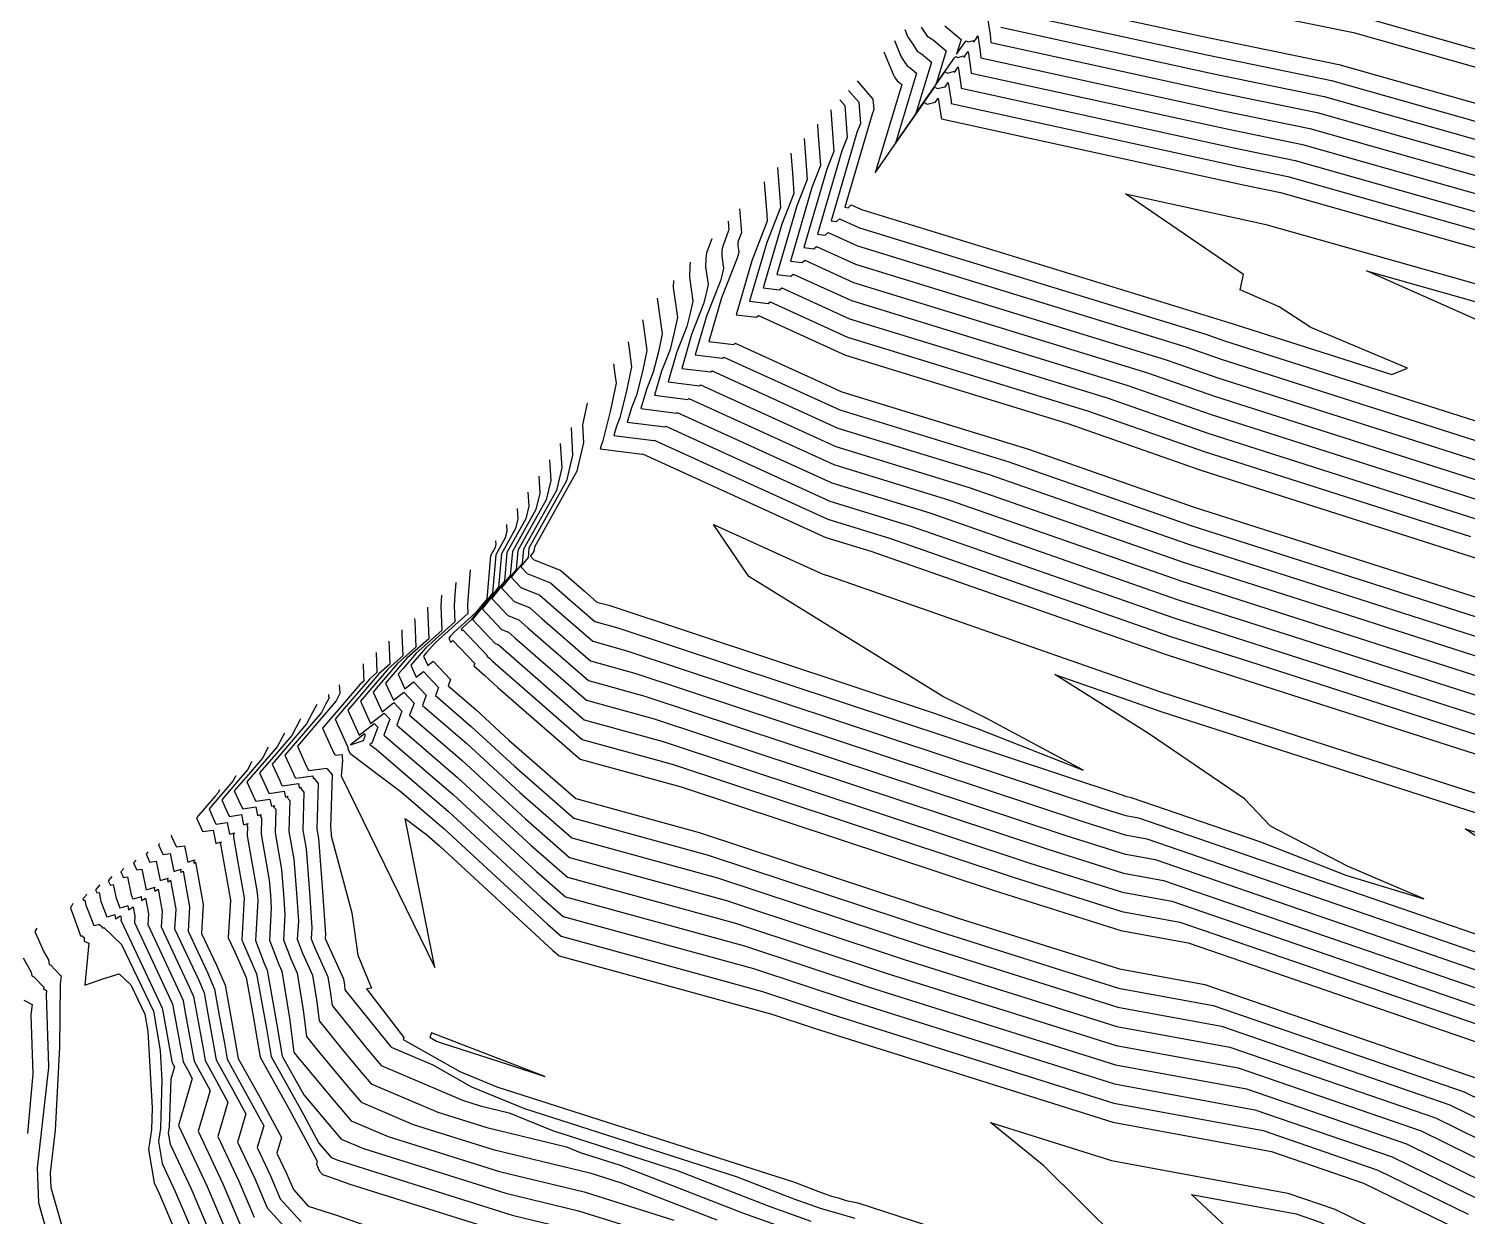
# Model space of a CAD drawing. Header units: millimetres. Extents: x 1157528 to 1158127, y 1280646 to 1281429.
# Drawn here: x 1157764.6 to 1157848.2, y 1281091.8 to 1281160.8 of the extents above; entities that cross this region are included whole.
import ezdxf

# ---------------------------------------------------------------- set-up
doc = ezdxf.new("R2010")
doc.units = ezdxf.units.MM
doc.layers.add('OCTUBRE', color=31, linetype='Continuous')

msp = doc.modelspace()

# ---------------------------------------------------------------- linework, layer by layer
at = {"layer": 'OCTUBRE', "flags": 128}
for points, elevation in [([(1157822.259, 1281162.649), (1157832.768, 1281160.351), (1157840.757, 1281158.71), (1157851.414, 1281155.696)], 345.5), ([(1157821.684, 1281161.763), (1157833.083, 1281159.27), (1157840.333, 1281157.781), (1157852.017, 1281154.476)], 346), ([(1157832.14, 1281162.512), (1157841.606, 1281160.568), (1157850.208, 1281158.135)], 344.5), ([(1157816.488, 1281160.885), (1157816.839, 1281160.363), (1157817.178, 1281160.143), (1157817.94, 1281159.509), (1157817.36, 1281157.592), (1157818.42, 1281159.109), (1157818.495, 1281159.188), (1157818.616, 1281159.121), (1157818.969, 1281159.211), (1157818.972, 1281159.127), (1157819.082, 1281159.286), (1157819.205, 1281159.473), (1157819.351, 1281158.523), (1157819.383, 1281158.218), (1157834.339, 1281154.946), (1157838.635, 1281154.064), (1157854.429, 1281149.597)], 348), ([(1157817.848, 1281160.954), (1157818.8, 1281160.161), (1157818.544, 1281159.314), (1157819.012, 1281159.984), (1157819.106, 1281160.084), (1157819.213, 1281160.024), (1157819.525, 1281160.104), (1157819.529, 1281160.002), (1157819.633, 1281160.15), (1157819.781, 1281160.378), (1157819.918, 1281159.489), (1157819.958, 1281159.104), (1157834.025, 1281156.027), (1157839.06, 1281154.993), (1157853.826, 1281150.817)], 347.5), ([(1157820.358, 1281161.282), (1157820.485, 1281160.455), (1157820.533, 1281159.991), (1157833.711, 1281157.108), (1157839.484, 1281155.922), (1157853.223, 1281152.036)], 347), ([(1157821.109, 1281160.877), (1157833.397, 1281158.189), (1157839.908, 1281156.851), (1157852.62, 1281153.256)], 346.5), ([(1157842.03, 1281161.497), (1157849.605, 1281159.355)], 344), ([(1157814.926, 1281160.099), (1157815.296, 1281159.206), (1157815.316, 1281159.156), (1157815.492, 1281158.894), (1157815.668, 1281158.632), (1157815.838, 1281158.522), (1157816.22, 1281158.204), (1157814.992, 1281154.146), (1157817.236, 1281157.358), (1157817.273, 1281157.397), (1157817.422, 1281157.314), (1157817.856, 1281157.425), (1157817.857, 1281157.379), (1157817.982, 1281157.557), (1157818.052, 1281157.665), (1157818.217, 1281156.591), (1157818.232, 1281156.445), (1157834.968, 1281152.785), (1157837.786, 1281152.206), (1157855.635, 1281147.157)], 349), ([(1157815.531, 1281160.756), (1157815.696, 1281160.357), (1157815.727, 1281160.282), (1157815.99, 1281159.89), (1157816.253, 1281159.497), (1157816.508, 1281159.333), (1157817.08, 1281158.856), (1157816.176, 1281155.869), (1157817.828, 1281158.233), (1157817.884, 1281158.293), (1157818.019, 1281158.217), (1157818.412, 1281158.318), (1157818.415, 1281158.253), (1157818.532, 1281158.421), (1157818.628, 1281158.569), (1157818.784, 1281157.557), (1157818.807, 1281157.332), (1157834.654, 1281153.865), (1157838.211, 1281153.135), (1157855.032, 1281148.377)], 348.5), ([(1157814.321, 1281159.443), (1157814.895, 1281158.055), (1157814.906, 1281158.03), (1157814.994, 1281157.898), (1157815.082, 1281157.767), (1157815.168, 1281157.712), (1157815.36, 1281157.552), (1157813.809, 1281152.423), (1157816.645, 1281156.482), (1157816.662, 1281156.501), (1157816.825, 1281156.41), (1157817.299, 1281156.532), (1157817.3, 1281156.504), (1157817.431, 1281156.693), (1157817.475, 1281156.76), (1157817.65, 1281155.626), (1157817.657, 1281155.559), (1157835.282, 1281151.704), (1157837.362, 1281151.277), (1157856.238, 1281145.937)], 349.5), ([(1157812.766, 1281157.755), (1157813.679, 1281156.705), (1157813.726, 1281156.09), (1157813.626, 1281155.836), (1157812.042, 1281150.414), (1157812.233, 1281150.391), (1157812.42, 1281150.558), (1157813.01, 1281150.289), (1157834.158, 1281143.787), (1157834.306, 1281143.735), (1157843.836, 1281140.694), (1157844.75, 1281141.058), (1157839.123, 1281143.43), (1157837.284, 1281144.623), (1157835.019, 1281145.626), (1157835.221, 1281146.505), (1157828.349, 1281151.196), (1157835.911, 1281149.542), (1157836.513, 1281149.418), (1157857.444, 1281143.498)], 350.5), ([(1157812.259, 1281157.205), (1157812.859, 1281156.515), (1157812.953, 1281155.279), (1157812.752, 1281154.769), (1157811.252, 1281149.634), (1157811.568, 1281149.595), (1157811.746, 1281149.753), (1157812.895, 1281149.23), (1157833.014, 1281143.045), (1157834.11, 1281142.661), (1157856.105, 1281135.642)], 351), ([(1157811.224, 1281156.081), (1157811.226, 1281156.05), (1157811.407, 1281153.656), (1157811.005, 1281152.634), (1157809.673, 1281148.074), (1157810.24, 1281148.004), (1157810.398, 1281148.145), (1157812.667, 1281147.112), (1157830.725, 1281141.56), (1157833.719, 1281140.514), (1157853.536, 1281134.189)], 352), ([(1157811.752, 1281156.655), (1157812.04, 1281156.325), (1157812.18, 1281154.467), (1157811.879, 1281153.701), (1157810.462, 1281148.854), (1157810.904, 1281148.8), (1157811.072, 1281148.949), (1157812.781, 1281148.171), (1157831.87, 1281142.303), (1157833.914, 1281141.588), (1157854.821, 1281134.915)], 351.5), ([(1157810.453, 1281155.244), (1157810.483, 1281154.84), (1157810.634, 1281152.845), (1157810.131, 1281151.566), (1157808.883, 1281147.294), (1157809.576, 1281147.208), (1157809.725, 1281147.341), (1157812.552, 1281146.053), (1157829.581, 1281140.818), (1157833.523, 1281139.44), (1157852.252, 1281133.462)], 352.5), ([(1157809.682, 1281154.407), (1157809.74, 1281153.63), (1157809.861, 1281152.034), (1157809.258, 1281150.499), (1157808.093, 1281146.514), (1157808.911, 1281146.413), (1157809.051, 1281146.537), (1157812.438, 1281144.994), (1157828.436, 1281140.076), (1157833.327, 1281138.366), (1157850.967, 1281132.736)], 353), ([(1157808.911, 1281153.57), (1157808.998, 1281152.419), (1157809.088, 1281151.223), (1157808.384, 1281149.432), (1157807.304, 1281145.734), (1157808.247, 1281145.617), (1157808.377, 1281145.733), (1157812.324, 1281143.935), (1157827.292, 1281139.333), (1157833.131, 1281137.292), (1157849.682, 1281132.009)], 353.5), ([(1157808.14, 1281152.734), (1157808.255, 1281151.209), (1157808.315, 1281150.411), (1157807.51, 1281148.364), (1157806.514, 1281144.954), (1157807.583, 1281144.822), (1157807.703, 1281144.929), (1157812.209, 1281142.876), (1157826.147, 1281138.591), (1157832.935, 1281136.218), (1157848.398, 1281131.283)], 354), ([(1157807.369, 1281151.897), (1157807.512, 1281149.999), (1157807.542, 1281149.6), (1157806.637, 1281147.297), (1157805.724, 1281144.174), (1157806.919, 1281144.026), (1157807.029, 1281144.125), (1157812.095, 1281141.817), (1157825.003, 1281137.849), (1157832.739, 1281135.144), (1157847.113, 1281130.556), (1157857.405, 1281127.247)], 354.5), ([(1157805.93, 1281150.335), (1157806.035, 1281148.934), (1157806.02, 1281148.9), (1157805.851, 1281148.447), (1157805.836, 1281148.343), (1157805.832, 1281148.181), (1157805.88, 1281147.833), (1157805.843, 1281147.659), (1157805.794, 1281147.462), (1157804.889, 1281145.162), (1157804.145, 1281142.614), (1157805.59, 1281142.435), (1157805.682, 1281142.517), (1157811.867, 1281139.699), (1157822.714, 1281136.364), (1157832.347, 1281132.996), (1157844.544, 1281129.103), (1157857.481, 1281124.944)], 355.5), ([(1157805.261, 1281149.61), (1157805.301, 1281149.08), (1157805.27, 1281149.011), (1157804.933, 1281148.106), (1157804.903, 1281147.897), (1157804.894, 1281147.572), (1157804.99, 1281146.877), (1157804.917, 1281146.529), (1157804.818, 1281146.135), (1157804.016, 1281144.094), (1157803.355, 1281141.834), (1157804.926, 1281141.64), (1157805.008, 1281141.713), (1157811.752, 1281138.64), (1157821.57, 1281135.622), (1157832.151, 1281131.922), (1157843.259, 1281128.377), (1157857.519, 1281123.792)], 356), ([(1157804.322, 1281148.59), (1157804.015, 1281147.764), (1157803.97, 1281147.451), (1157803.956, 1281146.964), (1157804.101, 1281145.922), (1157803.991, 1281145.4), (1157803.842, 1281144.808), (1157803.142, 1281143.027), (1157802.566, 1281141.054), (1157804.262, 1281140.844), (1157804.334, 1281140.909), (1157811.638, 1281137.581), (1157820.425, 1281134.88), (1157831.955, 1281130.848), (1157841.975, 1281127.65), (1157857.556, 1281122.64)], 356.5), ([(1157803.069, 1281147.23), (1157803.037, 1281147.005), (1157803.018, 1281146.356), (1157803.211, 1281144.966), (1157803.064, 1281144.27), (1157802.867, 1281143.481), (1157802.268, 1281141.959), (1157801.776, 1281140.274), (1157803.597, 1281140.049), (1157803.66, 1281140.105), (1157811.524, 1281136.522), (1157819.281, 1281134.137), (1157831.759, 1281129.774), (1157840.69, 1281126.923), (1157857.594, 1281121.488)], 357), ([(1157851.564, 1281142.64), (1157842.365, 1281146.714), (1157858.047, 1281142.278)], 351), ([(1157802.093, 1281146.17), (1157802.081, 1281145.748), (1157802.322, 1281144.01), (1157802.138, 1281143.14), (1157801.891, 1281142.154), (1157801.395, 1281140.892), (1157800.986, 1281139.494), (1157802.933, 1281139.253), (1157802.986, 1281139.301), (1157811.409, 1281135.463), (1157818.136, 1281133.395), (1157831.563, 1281128.7), (1157839.405, 1281126.197), (1157857.632, 1281120.337)], 357.5), ([(1157801.143, 1281145.139), (1157801.432, 1281143.054), (1157801.212, 1281142.01), (1157800.915, 1281140.827), (1157800.521, 1281139.824), (1157800.197, 1281138.714), (1157802.269, 1281138.458), (1157802.313, 1281138.497), (1157811.295, 1281134.404), (1157816.992, 1281132.653), (1157831.367, 1281127.626), (1157838.121, 1281125.47), (1157857.67, 1281119.185)], 358), ([(1157800.297, 1281143.869), (1157800.326, 1281143.662), (1157800.543, 1281142.099), (1157800.286, 1281140.88), (1157799.939, 1281139.5), (1157799.647, 1281138.757), (1157799.407, 1281137.934), (1157801.605, 1281137.662), (1157801.639, 1281137.692), (1157811.181, 1281133.345), (1157815.847, 1281131.911), (1157831.171, 1281126.552), (1157836.836, 1281124.744), (1157857.708, 1281118.033)], 358.5), ([(1157799.451, 1281142.598), (1157799.509, 1281142.185), (1157799.653, 1281141.143), (1157799.359, 1281139.75), (1157798.964, 1281138.173), (1157798.774, 1281137.69), (1157798.617, 1281137.154), (1157800.94, 1281136.867), (1157800.965, 1281136.888), (1157811.066, 1281132.286), (1157814.703, 1281131.168), (1157830.975, 1281125.478), (1157835.552, 1281124.017), (1157857.746, 1281116.881)], 359), ([(1157798.606, 1281141.327), (1157798.691, 1281140.708), (1157798.764, 1281140.187), (1157798.433, 1281138.621), (1157797.988, 1281136.846), (1157797.9, 1281136.622), (1157797.828, 1281136.374), (1157800.276, 1281136.071), (1157800.291, 1281136.084), (1157810.952, 1281131.227), (1157813.558, 1281130.426), (1157830.779, 1281124.404), (1157834.267, 1281123.291), (1157857.784, 1281115.729)], 359.5), ([(1157797.078, 1281139.032), (1157796.81, 1281137.764), (1157796.869, 1281136.751), (1157796.472, 1281135.073), (1157794.006, 1281130.667), (1157793.983, 1281130.404), (1157793.78, 1281130.151), (1157793.773, 1281130.143), (1157793.954, 1281129.951), (1157795.551, 1281129.314), (1157796.902, 1281128.121), (1157797.639, 1281127.477), (1157798.331, 1281127.287), (1157817.289, 1281121.006), (1157819.79, 1281120.103), (1157825.9, 1281117.702), (1157820.255, 1281120.718), (1157817.738, 1281121.985), (1157806.463, 1281128.96), (1157804.422, 1281131.98), (1157810.724, 1281129.109), (1157811.27, 1281128.941), (1157830.387, 1281122.256), (1157831.698, 1281121.838), (1157857.86, 1281113.426)], 360.5), ([(1157796.138, 1281137.62), (1157796.231, 1281136.012), (1157795.878, 1281134.519), (1157793.686, 1281130.603), (1157793.64, 1281130.059), (1157793.22, 1281129.536), (1157793.213, 1281129.529), (1157793.583, 1281129.138), (1157794.942, 1281128.596), (1157796.091, 1281127.581), (1157797.517, 1281126.335), (1157798.857, 1281125.968), (1157828.03, 1281116.301), (1157828.42, 1281116.179), (1157828.626, 1281116.141), (1157836.198, 1281113.537), (1157841.164, 1281111.606), (1157845.694, 1281110.235), (1157841.259, 1281112.13), (1157836.772, 1281114.445), (1157835.266, 1281116.033), (1157829.701, 1281119.838), (1157824.253, 1281123.259), (1157830.191, 1281121.182), (1157830.413, 1281121.111), (1157857.898, 1281112.274)], 361), ([(1157795.512, 1281136.679), (1157795.594, 1281135.272), (1157795.284, 1281133.966), (1157793.366, 1281130.539), (1157793.297, 1281129.714), (1157792.659, 1281128.921), (1157792.654, 1281128.915), (1157793.212, 1281128.325), (1157794.332, 1281127.878), (1157795.279, 1281127.042), (1157797.395, 1281125.192), (1157799.382, 1281124.648), (1157826.985, 1281115.502), (1157828.373, 1281115.065), (1157829.109, 1281114.93), (1157855.556, 1281105.835)], 361.5), ([(1157794.886, 1281135.738), (1157794.956, 1281134.532), (1157794.691, 1281133.413), (1157793.047, 1281130.476), (1157792.953, 1281129.369), (1157792.098, 1281128.306), (1157792.094, 1281128.301), (1157792.841, 1281127.512), (1157793.723, 1281127.16), (1157794.468, 1281126.502), (1157797.273, 1281124.05), (1157799.908, 1281123.328), (1157825.94, 1281114.703), (1157828.327, 1281113.951), (1157829.591, 1281113.718), (1157854.72, 1281105.078)], 362), ([(1157794.26, 1281134.798), (1157794.318, 1281133.793), (1157794.097, 1281132.86), (1157792.727, 1281130.412), (1157792.61, 1281129.024), (1157791.537, 1281127.691), (1157791.534, 1281127.688), (1157792.47, 1281126.699), (1157793.113, 1281126.442), (1157793.656, 1281125.963), (1157797.152, 1281122.907), (1157800.434, 1281122.008), (1157824.896, 1281113.903), (1157828.28, 1281112.837), (1157830.074, 1281112.507), (1157853.885, 1281104.32)], 362.5), ([(1157793.634, 1281133.857), (1157793.68, 1281133.053), (1157793.504, 1281132.307), (1157792.408, 1281130.349), (1157792.267, 1281128.68), (1157790.977, 1281127.076), (1157790.975, 1281127.074), (1157792.1, 1281125.886), (1157792.503, 1281125.725), (1157792.845, 1281125.423), (1157797.03, 1281121.765), (1157800.96, 1281120.688), (1157823.851, 1281113.104), (1157828.233, 1281111.723), (1157830.557, 1281111.296), (1157853.049, 1281103.562)], 363), ([(1157793.008, 1281132.916), (1157793.043, 1281132.313), (1157792.91, 1281131.754), (1157792.088, 1281130.285), (1157791.923, 1281128.335), (1157790.416, 1281126.461), (1157790.415, 1281126.46), (1157791.729, 1281125.073), (1157791.894, 1281125.007), (1157792.034, 1281124.883), (1157796.908, 1281120.623), (1157801.486, 1281119.369), (1157822.806, 1281112.305), (1157828.187, 1281110.609), (1157831.039, 1281110.085), (1157852.213, 1281102.804)], 363.5), ([(1157792.382, 1281131.976), (1157792.405, 1281131.574), (1157792.317, 1281131.201), (1157791.769, 1281130.222), (1157791.58, 1281127.99), (1157790.316, 1281126.418), (1157789.864, 1281126.015), (1157789.789, 1281125.928), (1157789.762, 1281125.896), (1157789.799, 1281125.813), (1157789.849, 1281125.852), (1157791.255, 1281124.368), (1157791.242, 1281124.333), (1157791.391, 1281124.205), (1157791.57, 1281124.039), (1157796.786, 1281119.48), (1157802.012, 1281118.049), (1157821.761, 1281111.505), (1157828.14, 1281109.495), (1157831.522, 1281108.874), (1157851.377, 1281102.046)], 364), ([(1157791.756, 1281131.035), (1157791.767, 1281130.834), (1157791.723, 1281130.647), (1157791.449, 1281130.158), (1157791.237, 1281127.645), (1157790.604, 1281126.859), (1157789.321, 1281125.714), (1157789.107, 1281125.464), (1157789.029, 1281125.374), (1157789.136, 1281125.138), (1157789.277, 1281125.248), (1157790.549, 1281123.905), (1157790.495, 1281123.76), (1157791.128, 1281123.215), (1157791.889, 1281122.512), (1157796.664, 1281118.338), (1157802.538, 1281116.729), (1157820.716, 1281110.706), (1157828.093, 1281108.381), (1157832.004, 1281107.663), (1157850.541, 1281101.289)], 364.5), ([(1157790.284, 1281129.352), (1157790.135, 1281127.593), (1157790.119, 1281127.278), (1157790.138, 1281126.81), (1157788.234, 1281125.11), (1157787.742, 1281124.537), (1157787.564, 1281124.329), (1157787.809, 1281123.788), (1157788.133, 1281124.041), (1157789.138, 1281122.98), (1157789.001, 1281122.612), (1157790.601, 1281121.234), (1157792.528, 1281119.456), (1157796.421, 1281116.053), (1157803.589, 1281114.089), (1157818.626, 1281109.107), (1157828, 1281106.153), (1157832.97, 1281105.24), (1157848.87, 1281099.773)], 365.5), ([(1157789.439, 1281128.609), (1157789.377, 1281127.885), (1157789.345, 1281127.255), (1157789.383, 1281126.319), (1157787.691, 1281124.809), (1157787.059, 1281124.073), (1157786.831, 1281123.807), (1157787.146, 1281123.113), (1157787.561, 1281123.438), (1157788.432, 1281122.518), (1157788.254, 1281122.038), (1157790.338, 1281120.244), (1157792.847, 1281117.928), (1157796.299, 1281114.911), (1157804.115, 1281112.769), (1157817.581, 1281108.308), (1157827.953, 1281105.039), (1157833.452, 1281104.029), (1157848.034, 1281099.015), (1157851.189, 1281097.468)], 366), ([(1157788.604, 1281127.876), (1157788.571, 1281127.233), (1157788.628, 1281125.829), (1157787.148, 1281124.507), (1157786.377, 1281123.609), (1157786.098, 1281123.285), (1157786.482, 1281122.438), (1157786.989, 1281122.834), (1157787.727, 1281122.056), (1157787.507, 1281121.464), (1157790.075, 1281119.254), (1157793.166, 1281116.401), (1157796.177, 1281113.768), (1157804.641, 1281111.45), (1157816.536, 1281107.509), (1157827.907, 1281103.925), (1157833.935, 1281102.818), (1157847.198, 1281098.257), (1157850.703, 1281096.539)], 366.5), ([(1157787.799, 1281127.168), (1157787.799, 1281127.159), (1157787.874, 1281125.338), (1157786.604, 1281124.205), (1157785.694, 1281123.145), (1157785.365, 1281122.762), (1157785.819, 1281121.763), (1157786.418, 1281122.23), (1157787.021, 1281121.593), (1157786.76, 1281120.891), (1157789.812, 1281118.264), (1157793.485, 1281114.873), (1157796.055, 1281112.626), (1157805.167, 1281110.13), (1157815.491, 1281106.709), (1157827.86, 1281102.811), (1157834.418, 1281101.607), (1157846.362, 1281097.5), (1157850.217, 1281095.609)], 367), ([(1157786.302, 1281125.854), (1157786.314, 1281125.571), (1157786.364, 1281124.357), (1157785.518, 1281123.602), (1157784.329, 1281122.218), (1157783.9, 1281121.718), (1157784.492, 1281120.413), (1157785.274, 1281121.023), (1157785.61, 1281120.668), (1157785.266, 1281119.743), (1157789.286, 1281116.283), (1157794.123, 1281111.817), (1157795.812, 1281110.341), (1157806.219, 1281107.49), (1157813.401, 1281105.111), (1157827.767, 1281100.583), (1157835.383, 1281099.185), (1157844.691, 1281095.984), (1157849.244, 1281093.751)], 368), ([(1157787.051, 1281126.511), (1157787.056, 1281126.365), (1157787.119, 1281124.848), (1157786.061, 1281123.904), (1157785.012, 1281122.682), (1157784.633, 1281122.24), (1157785.156, 1281121.088), (1157785.846, 1281121.627), (1157786.315, 1281121.131), (1157786.013, 1281120.317), (1157789.549, 1281117.274), (1157793.804, 1281113.345), (1157795.933, 1281111.484), (1157805.693, 1281108.81), (1157814.446, 1281105.91), (1157827.814, 1281101.697), (1157834.9, 1281100.396), (1157845.527, 1281096.742), (1157849.73, 1281094.68)], 367.5), ([(1157785.554, 1281125.196), (1157785.572, 1281124.777), (1157785.609, 1281123.867), (1157784.974, 1281123.3), (1157783.647, 1281121.754), (1157783.167, 1281121.196), (1157783.829, 1281119.738), (1157784.702, 1281120.42), (1157784.904, 1281120.206), (1157784.554, 1281119.265), (1157784.442, 1281119.229), (1157784.462, 1281119.18), (1157784.808, 1281118.92), (1157789.022, 1281115.293), (1157794.442, 1281110.29), (1157795.69, 1281109.199), (1157806.745, 1281106.17), (1157812.356, 1281104.311), (1157827.72, 1281099.469), (1157835.865, 1281097.974), (1157843.855, 1281095.226), (1157848.758, 1281092.822)], 368.5), ([(1157784.806, 1281124.539), (1157784.829, 1281123.983), (1157784.854, 1281123.376), (1157784.431, 1281122.999), (1157782.964, 1281121.291), (1157782.434, 1281120.673), (1157783.154, 1281119.089), (1157783.156, 1281119.084), (1157783.17, 1281119.068), (1157783.163, 1281118.968), (1157783.275, 1281118.69), (1157786.288, 1281116.43), (1157788.759, 1281114.303), (1157794.761, 1281108.762), (1157795.568, 1281108.057), (1157807.27, 1281104.851), (1157811.311, 1281103.512), (1157827.674, 1281098.356), (1157836.348, 1281096.762), (1157843.019, 1281094.468), (1157848.271, 1281091.892)], 369), ([(1157784.058, 1281123.882), (1157784.087, 1281123.189), (1157784.099, 1281122.886), (1157783.887, 1281122.697), (1157782.282, 1281120.827), (1157781.702, 1281120.151), (1157782.361, 1281118.699), (1157782.389, 1281118.637), (1157782.451, 1281118.567), (1157782.835, 1281118.622), (1157782.842, 1281118.422), (1157782.853, 1281118.27), (1157782.782, 1281117.381), (1157788.225, 1281106.24), (1157786.504, 1281114.888), (1157787.768, 1281113.94), (1157788.496, 1281113.313), (1157795.08, 1281107.234), (1157795.446, 1281106.914), (1157807.796, 1281103.531), (1157810.266, 1281102.713), (1157827.627, 1281097.242), (1157836.831, 1281095.551), (1157842.183, 1281093.711), (1157847.785, 1281090.963)], 369.5), ([(1157782.665, 1281122.658), (1157782.696, 1281122.2), (1157782.71, 1281122.151), (1157782.609, 1281121.96), (1157782.487, 1281121.729), (1157780.917, 1281119.899), (1157780.236, 1281119.106), (1157780.776, 1281117.918), (1157780.855, 1281117.743), (1157780.911, 1281117.68), (1157781.954, 1281117.83), (1157781.968, 1281117.764), (1157781.995, 1281117.772), (1157781.988, 1281117.759), (1157782.258, 1281117.44), (1157782.169, 1281114.37), (1157782.174, 1281114.341), (1157782.209, 1281113.883), (1157783.404, 1281109.421), (1157783.75, 1281106.946), (1157784.544, 1281105.044), (1157784.244, 1281104.998), (1157786.431, 1281102.165), (1157786.388, 1281102.053), (1157789.683, 1281100.19), (1157791.821, 1281099.306), (1157809.116, 1281093.759), (1157810.579, 1281093.192), (1157811.273, 1281092.946), (1157811.661, 1281092.842), (1157812.125, 1281092.7), (1157812.81, 1281092.557), (1157830.026, 1281086.957)], 370.5), ([(1157782.04, 1281122.109), (1157782.047, 1281122.006), (1157782.075, 1281121.906), (1157781.874, 1281121.524), (1157781.63, 1281121.062), (1157780.234, 1281119.436), (1157779.503, 1281118.584), (1157779.983, 1281117.528), (1157780.088, 1281117.296), (1157780.141, 1281117.236), (1157781.126, 1281117.378), (1157781.158, 1281117.224), (1157781.222, 1281117.244), (1157781.205, 1281117.212), (1157781.438, 1281116.937), (1157781.362, 1281114.291), (1157781.459, 1281113.737), (1157781.69, 1281110.666), (1157781.867, 1281108.159), (1157781.854, 1281107.926), (1157781.921, 1281107.751), (1157782.908, 1281105.574), (1157782.968, 1281105.205), (1157783.001, 1281104.942), (1157785.413, 1281101.937), (1157785.595, 1281101.72), (1157785.689, 1281101.608), (1157788.111, 1281100.576), (1157790.359, 1281099.304), (1157793.436, 1281098.033), (1157805.739, 1281094.087), (1157809.086, 1281092.788), (1157810.674, 1281092.225), (1157811.563, 1281091.988), (1157812.625, 1281091.663)], 371), ([(1157781.364, 1281121.515), (1157781.139, 1281121.088), (1157780.773, 1281120.395), (1157779.552, 1281118.972), (1157778.77, 1281118.062), (1157779.19, 1281117.138), (1157779.321, 1281116.849), (1157779.371, 1281116.793), (1157780.299, 1281116.926), (1157780.349, 1281116.684), (1157780.449, 1281116.715), (1157780.423, 1281116.665), (1157780.619, 1281116.435), (1157780.554, 1281114.212), (1157780.744, 1281113.133), (1157780.934, 1281110.608), (1157781.079, 1281108.548), (1157781.043, 1281107.901), (1157781.23, 1281107.415), (1157782.014, 1281105.686), (1157782.169, 1281104.725), (1157782.256, 1281104.037), (1157784.097, 1281101.744), (1157784.762, 1281100.948), (1157785.107, 1281100.54), (1157789.838, 1281098.522), (1157790.864, 1281098.2), (1157792.539, 1281097.797), (1157795.052, 1281096.759), (1157802.361, 1281094.414), (1157807.594, 1281092.384), (1157810.076, 1281091.504)], 371.5), ([(1157780.424, 1281120.689), (1157780.405, 1281120.653), (1157779.916, 1281119.728), (1157778.869, 1281118.508), (1157778.038, 1281117.54), (1157778.397, 1281116.747), (1157778.554, 1281116.402), (1157778.601, 1281116.349), (1157779.471, 1281116.475), (1157779.54, 1281116.144), (1157779.676, 1281116.186), (1157779.64, 1281116.119), (1157779.799, 1281115.932), (1157779.747, 1281114.133), (1157780.029, 1281112.529), (1157780.178, 1281110.551), (1157780.292, 1281108.936), (1157780.232, 1281107.876), (1157780.54, 1281107.079), (1157781.121, 1281105.797), (1157781.371, 1281104.245), (1157781.511, 1281103.133), (1157782.781, 1281101.551), (1157783.929, 1281100.176), (1157784.524, 1281099.472), (1157788.397, 1281097.82), (1157791.236, 1281096.929), (1157795.871, 1281095.814), (1157796.667, 1281095.485), (1157798.984, 1281094.742), (1157806.101, 1281091.98), (1157809.477, 1281090.783)], 372), ([(1157779.482, 1281119.862), (1157779.059, 1281119.061), (1157778.187, 1281118.045), (1157777.305, 1281117.017), (1157777.605, 1281116.357), (1157777.788, 1281115.955), (1157777.831, 1281115.905), (1157778.644, 1281116.023), (1157778.73, 1281115.604), (1157778.903, 1281115.657), (1157778.858, 1281115.572), (1157778.979, 1281115.429), (1157778.939, 1281114.055), (1157779.314, 1281111.925), (1157779.422, 1281110.493), (1157779.504, 1281109.325), (1157779.421, 1281107.851), (1157779.849, 1281106.744), (1157780.227, 1281105.909), (1157780.573, 1281103.764), (1157780.767, 1281102.229), (1157781.466, 1281101.358), (1157783.096, 1281099.404), (1157783.942, 1281098.404), (1157786.957, 1281097.118), (1157791.608, 1281095.657), (1157797.238, 1281094.303), (1157799.056, 1281093.731), (1157804.609, 1281091.577)], 372.5), ([(1157778.541, 1281119.035), (1157778.202, 1281118.394), (1157777.504, 1281117.581), (1157776.572, 1281116.495), (1157776.812, 1281115.967), (1157777.021, 1281115.508), (1157777.061, 1281115.462), (1157777.816, 1281115.571), (1157777.921, 1281115.065), (1157778.13, 1281115.128), (1157778.075, 1281115.025), (1157778.159, 1281114.926), (1157778.132, 1281113.976), (1157778.599, 1281111.321), (1157778.666, 1281110.436), (1157778.717, 1281109.713), (1157778.61, 1281107.825), (1157779.158, 1281106.408), (1157779.333, 1281106.021), (1157779.775, 1281103.284), (1157780.022, 1281101.325), (1157780.15, 1281101.165), (1157782.263, 1281098.631), (1157783.36, 1281097.335), (1157785.517, 1281096.416), (1157791.98, 1281094.385), (1157796.903, 1281093.202), (1157802.115, 1281091.561)], 373), ([(1157777.599, 1281118.208), (1157777.345, 1281117.727), (1157776.822, 1281117.117), (1157775.839, 1281115.973), (1157776.019, 1281115.577), (1157776.254, 1281115.061), (1157776.291, 1281115.018), (1157776.989, 1281115.119), (1157777.112, 1281114.525), (1157777.357, 1281114.599), (1157777.293, 1281114.478), (1157777.339, 1281114.423), (1157777.324, 1281113.897), (1157777.884, 1281110.717), (1157777.91, 1281110.379), (1157777.929, 1281110.102), (1157777.799, 1281107.8), (1157778.326, 1281106.438), (1157778.478, 1281106.088), (1157779.028, 1281103.021), (1157779.049, 1281102.906), (1157779.358, 1281101.093), (1157780.615, 1281098.837), (1157781.43, 1281097.859), (1157782.778, 1281096.267), (1157784.077, 1281095.713), (1157792.352, 1281093.114), (1157796.568, 1281092.1), (1157801.838, 1281090.441)], 373.5), ([(1157775.716, 1281116.553), (1157775.631, 1281116.393), (1157775.457, 1281116.19), (1157774.374, 1281114.928), (1157774.434, 1281114.796), (1157774.72, 1281114.167), (1157774.751, 1281114.131), (1157775.334, 1281114.215), (1157775.493, 1281113.445), (1157775.811, 1281113.542), (1157775.741, 1281113.41), (1157775.745, 1281113.388), (1157775.771, 1281113.404), (1157776.345, 1281110.158), (1157776.221, 1281107.968), (1157776.584, 1281107.194), (1157777.258, 1281105.646), (1157777.697, 1281103.195), (1157777.827, 1281102.48), (1157778.077, 1281101.017), (1157779.751, 1281098.012), (1157781.392, 1281094.983), (1157781.339, 1281094.806), (1157781.448, 1281094.576), (1157781.526, 1281094.392), (1157781.696, 1281094.205), (1157782.038, 1281094.093), (1157783.28, 1281093.654), (1157793.096, 1281090.57)], 374.5), ([(1157776.658, 1281117.38), (1157776.488, 1281117.06), (1157776.139, 1281116.653), (1157775.107, 1281115.451), (1157775.227, 1281115.187), (1157775.487, 1281114.614), (1157775.521, 1281114.575), (1157776.161, 1281114.667), (1157776.302, 1281113.985), (1157776.584, 1281114.071), (1157776.51, 1281113.931), (1157776.519, 1281113.921), (1157776.516, 1281113.818), (1157776.757, 1281112.454), (1157777.139, 1281110.292), (1157777.001, 1281107.84), (1157777.109, 1281107.609), (1157777.868, 1281105.867), (1157778.362, 1281103.108), (1157778.438, 1281102.693), (1157778.717, 1281101.055), (1157780.592, 1281097.689), (1157781.49, 1281096.033), (1157782.195, 1281095.199), (1157782.636, 1281095.011), (1157792.724, 1281091.842), (1157796.234, 1281090.998)], 374), ([(1157851.042, 1281112.267), (1157848.084, 1281114.29), (1157857.935, 1281111.122)], 361.5), ([(1157772.246, 1281113.443), (1157772.176, 1281113.362), (1157772.419, 1281112.826), (1157772.441, 1281112.801), (1157772.851, 1281112.86), (1157773.065, 1281111.825), (1157773.492, 1281111.955), (1157773.447, 1281111.87), (1157773.467, 1281111.764), (1157773.593, 1281111.839), (1157773.961, 1281109.755), (1157773.882, 1281108.349), (1157775.007, 1281105.948), (1157775.428, 1281104.984), (1157775.701, 1281103.456), (1157775.995, 1281101.841), (1157776.155, 1281100.904), (1157777.227, 1281098.979), (1157778.278, 1281097.039), (1157777.904, 1281095.77), (1157778.679, 1281094.122), (1157779.243, 1281092.799), (1157780.462, 1281091.461)], 376), ([(1157772.944, 1281113.925), (1157772.908, 1281113.884), (1157773.186, 1281113.273), (1157773.211, 1281113.244), (1157773.678, 1281113.312), (1157773.874, 1281112.365), (1157774.265, 1281112.484), (1157774.211, 1281112.383), (1157774.226, 1281112.305), (1157774.319, 1281112.361), (1157774.755, 1281109.89), (1157774.661, 1281108.222), (1157775.533, 1281106.363), (1157776.038, 1281105.204), (1157776.367, 1281103.369), (1157776.606, 1281102.054), (1157776.796, 1281100.942), (1157778.069, 1281098.657), (1157779.316, 1281096.354), (1157779.049, 1281095.449), (1157779.602, 1281094.274), (1157780.004, 1281093.33), (1157780.873, 1281092.376), (1157782.624, 1281091.798), (1157788.974, 1281089.556)], 375.5), ([(1157770.851, 1281112.481), (1157770.71, 1281112.317), (1157770.885, 1281111.932), (1157770.901, 1281111.914), (1157771.196, 1281111.956), (1157771.446, 1281110.745), (1157771.946, 1281110.898), (1157771.917, 1281110.843), (1157771.948, 1281110.68), (1157772.141, 1281110.796), (1157772.372, 1281109.487), (1157772.322, 1281108.604), (1157773.956, 1281105.118), (1157774.207, 1281104.542), (1157774.371, 1281103.629), (1157774.774, 1281101.415), (1157774.874, 1281100.828), (1157775.545, 1281099.624), (1157776.202, 1281098.41), (1157775.614, 1281096.413), (1157776.834, 1281093.819), (1157777.721, 1281091.736)], 377), ([(1157771.548, 1281112.962), (1157771.443, 1281112.839), (1157771.652, 1281112.379), (1157771.671, 1281112.357), (1157772.023, 1281112.408), (1157772.256, 1281111.285), (1157772.719, 1281111.426), (1157772.682, 1281111.356), (1157772.707, 1281111.222), (1157772.867, 1281111.317), (1157773.166, 1281109.621), (1157773.102, 1281108.477), (1157774.482, 1281105.533), (1157774.817, 1281104.763), (1157775.036, 1281103.543), (1157775.385, 1281101.628), (1157775.515, 1281100.866), (1157776.386, 1281099.301), (1157777.24, 1281097.725), (1157776.759, 1281096.091), (1157777.757, 1281093.971), (1157778.482, 1281092.267), (1157780.05, 1281090.546)], 376.5), ([(1157770.153, 1281111.999), (1157769.977, 1281111.795), (1157770.118, 1281111.485), (1157770.131, 1281111.47), (1157770.368, 1281111.504), (1157770.583, 1281110.467), (1157770.678, 1281110.222), (1157770.782, 1281110.25), (1157771.173, 1281110.369), (1157771.152, 1281110.329), (1157771.188, 1281110.139), (1157771.414, 1281110.274), (1157771.577, 1281109.353), (1157771.542, 1281108.731), (1157773.431, 1281104.703), (1157773.597, 1281104.321), (1157773.706, 1281103.716), (1157774.163, 1281101.201), (1157774.233, 1281100.791), (1157774.704, 1281099.946), (1157775.165, 1281099.095), (1157774.469, 1281096.734), (1157775.911, 1281093.668), (1157776.96, 1281091.205)], 377.5), ([(1157768.758, 1281111.037), (1157768.512, 1281110.75), (1157768.584, 1281110.591), (1157768.591, 1281110.583), (1157768.713, 1281110.601), (1157768.824, 1281110.067), (1157769.037, 1281109.521), (1157769.168, 1281109.187), (1157769.398, 1281109.247), (1157769.542, 1281109.285), (1157769.627, 1281109.311), (1157769.622, 1281109.302), (1157769.669, 1281109.056), (1157769.962, 1281109.231), (1157769.988, 1281109.085), (1157769.983, 1281108.986), (1157772.163, 1281104.335), (1157772.381, 1281103.881), (1157772.431, 1281103.585), (1157772.942, 1281100.775), (1157772.952, 1281100.715), (1157773.021, 1281100.591), (1157773.089, 1281100.466), (1157772.877, 1281099.747), (1157772.789, 1281096.985), (1157772.731, 1281096.608), (1157772.837, 1281095.978), (1157774.066, 1281093.365), (1157775.438, 1281090.143)], 378.5), ([(1157769.456, 1281111.518), (1157769.245, 1281111.273), (1157769.351, 1281111.038), (1157769.361, 1281111.027), (1157769.541, 1281111.053), (1157769.703, 1281110.267), (1157769.923, 1281109.704), (1157770.162, 1281109.767), (1157770.4, 1281109.84), (1157770.387, 1281109.816), (1157770.429, 1281109.597), (1157770.688, 1281109.753), (1157770.783, 1281109.219), (1157770.763, 1281108.859), (1157772.906, 1281104.287), (1157772.987, 1281104.1), (1157773.04, 1281103.803), (1157773.553, 1281100.988), (1157773.593, 1281100.753), (1157773.863, 1281100.269), (1157774.127, 1281099.781), (1157773.324, 1281097.055), (1157774.989, 1281093.516), (1157776.199, 1281090.674)], 378), ([(1157767.18, 1281109.948), (1157767.066, 1281109.731), (1157767.062, 1281109.723), (1157767.046, 1281109.706), (1157767.051, 1281109.697), (1157767.051, 1281109.696), (1157767.058, 1281109.697), (1157767.064, 1281109.666), (1157767.077, 1281109.635), (1157767.193, 1281109.338), (1157767.634, 1281108.084), (1157767.688, 1281108.076), (1157767.738, 1281108.068), (1157767.76, 1281108.064), (1157767.853, 1281107.977), (1157767.84, 1281107.765), (1157768.114, 1281107.647), (1157767.877, 1281105.203), (1157768.938, 1281105.569), (1157769.888, 1281105.86), (1157770.56, 1281105.226), (1157771.377, 1281103.521), (1157771.545, 1281102.518), (1157771.801, 1281098.08), (1157771.761, 1281096.818), (1157771.585, 1281095.658), (1157771.909, 1281093.725), (1157772.22, 1281093.062), (1157773.916, 1281089.081)], 379.5), ([(1157767.974, 1281110.496), (1157767.956, 1281110.461), (1157767.919, 1281110.39), (1157767.779, 1281110.228), (1157767.817, 1281110.144), (1157767.821, 1281110.14), (1157767.886, 1281110.149), (1157767.944, 1281109.867), (1157768.057, 1281109.578), (1157768.413, 1281108.669), (1157768.672, 1281108.737), (1157768.733, 1281108.728), (1157768.755, 1281108.724), (1157768.895, 1281108.593), (1157768.91, 1281108.514), (1157768.982, 1281108.557), (1157770.022, 1281107.574), (1157771.879, 1281103.701), (1157772.262, 1281101.421), (1157772.363, 1281099.663), (1157772.275, 1281096.901), (1157772.158, 1281096.133), (1157772.373, 1281094.851), (1157773.143, 1281093.213), (1157774.677, 1281089.612)], 379), ([(1157765.106, 1281108.517), (1157764.988, 1281108.337), (1157765.507, 1281107.145), (1157765.766, 1281106.678), (1157765.812, 1281106.412), (1157765.889, 1281106.382), (1157766.472, 1281105.774), (1157766.504, 1281105.76), (1157766.458, 1281105.28), (1157766.405, 1281101.607), (1157766.154, 1281096.792), (1157765.873, 1281094.304), (1157765.905, 1281093.455), (1157767.899, 1281086.452)], 380.5), ([(1157764.309, 1281106.794), (1157764.768, 1281105.967), (1157764.806, 1281105.744), (1157764.924, 1281105.698), (1157765.52, 1281105.075), (1157765.461, 1281105.018), (1157765.666, 1281104.909), (1157765.636, 1281104.644), (1157765.775, 1281100.48), (1157765.77, 1281100.426), (1157765.113, 1281094.594), (1157765.189, 1281092.562), (1157766.534, 1281087.841)], 381), ([(1157764.351, 1281104.332), (1157764.818, 1281104.083), (1157764.751, 1281103.48), (1157764.865, 1281100.065), (1157764.546, 1281096.592)], 381.5), ([(1157830.14, 1281088.249), (1157823.605, 1281094.709), (1157820.518, 1281097.224), (1157827.534, 1281095.014), (1157837.796, 1281093.129), (1157840.512, 1281092.195), (1157846.813, 1281089.105)], 370.5), ([(1157853.549, 1281079.058), (1157844.848, 1281082.952), (1157843.833, 1281087.316), (1157837.989, 1281087.633), (1157832.184, 1281093.037), (1157838.278, 1281091.918), (1157839.676, 1281091.437), (1157846.326, 1281088.176), (1157874.862, 1281080.132)], 371)]:
    msp.add_lwpolyline(points, dxfattribs=dict(at, elevation=elevation))
for points, elevation in [([(1157784.13, 1281119.816), (1157783.316, 1281119.181), (1157784.08, 1281119.424), (1157784.199, 1281119.744), (1157784.13, 1281119.816)], 369), ([(1157794.624, 1281099.895), (1157788.021, 1281102.435), (1157787.927, 1281102.189), (1157788.329, 1281101.962), (1157788.59, 1281101.854), (1157792.508, 1281100.597), (1157794.624, 1281099.895)], 369.5)]:
    msp.add_lwpolyline(points, close=True, dxfattribs=dict(at, elevation=elevation))

doc.saveas('drawing.dxf')
